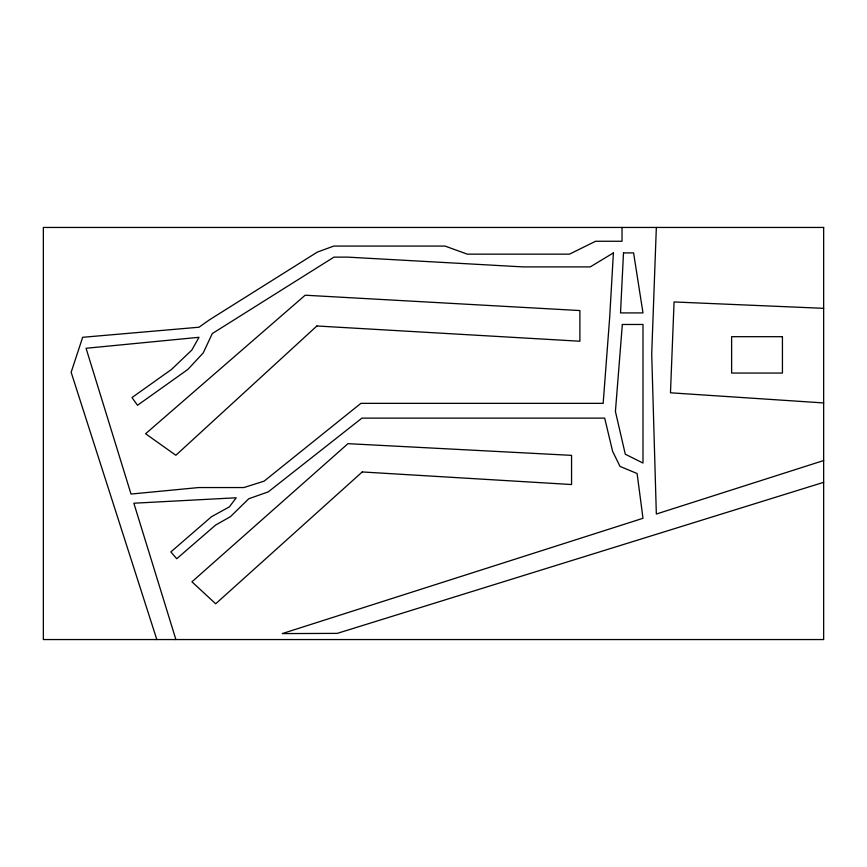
<?xml version="1.0" encoding="UTF-8"?>
<svg xmlns="http://www.w3.org/2000/svg" width="867" height="867" viewBox="0 0 867 867"><rect width="100%" height="100%" fill="white"/><g stroke="black" fill="none" stroke-linecap="round" stroke-linejoin="round"><path stroke-width="1.3" d="M656.341 227.447L651.713 353.942L656.341 514.033L823.65 460.55M823.65 482.334L337.263 633.376L282.241 633.593L642.989 518.293L637.104 473.523L620.035 466.424L612.622 451.371L604.689 418.132L361.918 418.132L268.271 491.871L248.764 498.742L230.416 516.699L215.623 525.044L176.727 558.727L170.842 551.932L211.515 516.699L229.376 506.87L236.236 497.777L133.854 503.218L175.903 639.553M823.65 308.327L674.071 301.954L670.473 392.794L823.65 402.938M156.819 639.553L71.148 372.279L82.668 337.296L199.031 327.217L209.554 319.771L317.257 252.134L333.784 246.076L445.02 246.076L467.28 254.15L569.489 254.15L595.553 241.264L622.029 241.264L622.029 227.447M623.492 252.904L620.512 312.911L642.989 312.911L633.593 252.904L623.492 252.904M613.403 252.904L609.685 317.376L603.172 403.35L360.889 403.35L264.099 481.152L243.909 487.547L198.749 487.547L131.025 494.06L86.061 348.274L199.031 337.296L191.802 350.084L171.482 369.45L132.001 397.552L137.506 405.279L187.846 369.45L203.225 352.923L212.296 333.557L333.947 257.131L347.732 257.131L523.202 266.906L590.232 266.906L613.403 252.904M622.333 324.475L615.418 411.478L625.291 454.221L642.989 463.054L642.989 324.475L622.333 324.475M316.878 325.981L175.849 455.273L145.602 433.738L305.173 295.213L579.893 310.559L579.893 341.23L316.878 325.981M362.233 471.951L215.688 603.79L191.932 581.811L347.97 443.666L571.559 455.359L571.559 484.534L362.233 471.951M823.65 227.447L43.35 227.447L43.35 639.553L823.65 639.553L823.65 227.447M782.435 336.689L731.618 336.689L731.618 373.059L782.435 373.059L782.435 336.689"/></g></svg>
